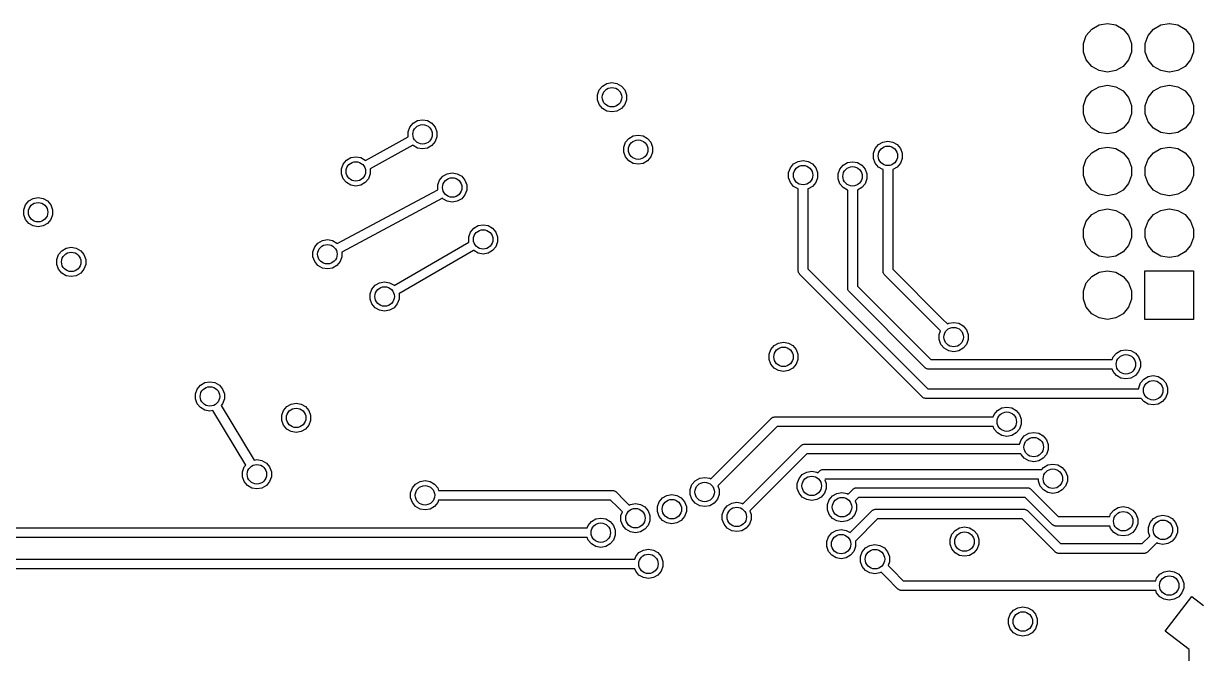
# Model space of a CAD drawing. Extents: x 85.4 to 167.1, y -165.3 to -88.8.
# Drawn here: x 119.91 to 144.02, y -103.67 to -90.73 of the extents above; entities that cross this region are included whole.
import ezdxf

# ---------------------------------------------------------------- set-up
doc = ezdxf.new("R2010")
doc.units = 0
doc.header["$MEASUREMENT"] = 0
doc.layers.add('BLACK', color=7, linetype='CONTINUOUS')

msp = doc.modelspace()

# ---------------------------------------------------------------- linework, layer by layer
at = {"layer": 'Black'}
for p, q in [((141.75, -90.9791), (141.862, -90.8461)), ((141.862, -90.8461), (142.012, -90.7592)), ((142.012, -90.7592), (142.183, -90.7291)), ((142.183, -90.7291), (142.187, -90.7291)), ((142.187, -90.7291), (142.358, -90.7592)), ((142.358, -90.7592), (142.509, -90.8461)), ((142.509, -90.8461), (142.62, -90.9791)), ((143.02, -90.9791), (143.132, -90.8461)), ((143.132, -90.8461), (143.282, -90.7592)), ((143.282, -90.7592), (143.453, -90.7291)), ((143.453, -90.7291), (143.457, -90.7291)), ((143.457, -90.7291), (143.628, -90.7592)), ((143.628, -90.7592), (143.779, -90.8461)), ((143.779, -90.8461), (143.89, -90.9791)), ((141.691, -91.1423), (141.75, -90.9791)), ((142.62, -90.9791), (142.68, -91.1423)), ((142.961, -91.1423), (143.02, -90.9791)), ((143.89, -90.9791), (143.95, -91.1423)), ((141.691, -91.3159), (141.691, -91.1423)), ((141.75, -91.4791), (141.691, -91.3159)), ((142.68, -91.3159), (142.62, -91.4791)), ((142.68, -91.1423), (142.68, -91.3159)), ((142.961, -91.3159), (142.961, -91.1423)), ((143.02, -91.4791), (142.961, -91.3159)), ((143.95, -91.3159), (143.89, -91.4791)), ((143.95, -91.1423), (143.95, -91.3159)), ((141.862, -91.6121), (141.75, -91.4791)), ((142.62, -91.4791), (142.509, -91.6121)), ((143.132, -91.6121), (143.02, -91.4791)), ((143.89, -91.4791), (143.779, -91.6121)), ((142.012, -91.6989), (141.862, -91.6121)), ((142.183, -91.7291), (142.012, -91.6989)), ((142.187, -91.7291), (142.183, -91.7291)), ((142.358, -91.6989), (142.187, -91.7291)), ((142.509, -91.6121), (142.358, -91.6989)), ((143.282, -91.6989), (143.132, -91.6121)), ((143.453, -91.7291), (143.282, -91.6989)), ((143.457, -91.7291), (143.453, -91.7291)), ((143.628, -91.6989), (143.457, -91.7291)), ((143.779, -91.6121), (143.628, -91.6989)), ((131.744, -92.0945), (131.811, -92.0144)), ((131.811, -92.0144), (131.902, -91.9621)), ((131.902, -91.9621), (132.005, -91.9439)), ((132.005, -91.9439), (132.108, -91.9621)), ((132.108, -91.9621), (132.199, -92.0144)), ((132.199, -92.0144), (132.266, -92.0945)), ((141.862, -92.1161), (142.012, -92.0292)), ((142.012, -92.0292), (142.183, -91.9991)), ((142.183, -91.9991), (142.187, -91.9991)), ((142.187, -91.9991), (142.358, -92.0292)), ((142.358, -92.0292), (142.509, -92.1161)), ((143.132, -92.1161), (143.282, -92.0292)), ((143.282, -92.0292), (143.453, -91.9991)), ((143.453, -91.9991), (143.457, -91.9991)), ((143.457, -91.9991), (143.628, -92.0292)), ((143.628, -92.0292), (143.779, -92.1161)), ((131.708, -92.1928), (131.744, -92.0945)), ((131.708, -92.2974), (131.708, -92.1928)), ((131.744, -92.3957), (131.708, -92.2974)), ((132.266, -92.0945), (132.302, -92.1928)), ((132.302, -92.2974), (132.266, -92.3957)), ((132.302, -92.1928), (132.302, -92.2974)), ((141.691, -92.4123), (141.75, -92.2491)), ((141.75, -92.2491), (141.862, -92.1161)), ((142.509, -92.1161), (142.62, -92.2491)), ((142.62, -92.2491), (142.68, -92.4123)), ((142.961, -92.4123), (143.02, -92.2491)), ((143.02, -92.2491), (143.132, -92.1161)), ((143.779, -92.1161), (143.89, -92.2491)), ((143.89, -92.2491), (143.95, -92.4123)), ((131.811, -92.4758), (131.744, -92.3957)), ((131.902, -92.5281), (131.811, -92.4758)), ((132.005, -92.5462), (131.902, -92.5281)), ((132.108, -92.5281), (132.005, -92.5462)), ((132.199, -92.4758), (132.108, -92.5281)), ((132.266, -92.3957), (132.199, -92.4758)), ((141.691, -92.5859), (141.691, -92.4123)), ((142.68, -92.4123), (142.68, -92.5859)), ((142.961, -92.5859), (142.961, -92.4123)), ((143.95, -92.4123), (143.95, -92.5859)), ((127.853, -92.8565), (127.92, -92.7764)), ((127.92, -92.7764), (128.011, -92.7241)), ((128.011, -92.7241), (128.114, -92.7059)), ((128.114, -92.7059), (128.217, -92.7241)), ((128.217, -92.7241), (128.307, -92.7764)), ((128.307, -92.7764), (128.374, -92.8565)), ((141.75, -92.7491), (141.691, -92.5859)), ((141.862, -92.8821), (141.75, -92.7491)), ((142.62, -92.7491), (142.509, -92.8821)), ((142.68, -92.5859), (142.62, -92.7491)), ((143.02, -92.7491), (142.961, -92.5859)), ((143.132, -92.8821), (143.02, -92.7491)), ((143.89, -92.7491), (143.779, -92.8821)), ((143.95, -92.5859), (143.89, -92.7491)), ((127.817, -92.9548), (127.853, -92.8565)), ((127.817, -93.0575), (127.817, -92.9548)), ((128.374, -92.8565), (128.41, -92.9548)), ((128.41, -92.9548), (128.41, -93.0594)), ((132.44, -93.0391), (132.543, -93.0209)), ((132.543, -93.0209), (132.646, -93.0391)), ((142.012, -92.9689), (141.862, -92.8821)), ((142.183, -92.9991), (142.012, -92.9689)), ((142.187, -92.9991), (142.183, -92.9991)), ((142.358, -92.9689), (142.187, -92.9991)), ((142.509, -92.8821), (142.358, -92.9689)), ((143.282, -92.9689), (143.132, -92.8821)), ((143.453, -92.9991), (143.282, -92.9689)), ((143.457, -92.9991), (143.453, -92.9991)), ((143.628, -92.9689), (143.457, -92.9991)), ((143.779, -92.8821), (143.628, -92.9689)), ((126.941, -93.5444), (127.817, -93.0575)), ((127.915, -93.2318), (127.039, -93.7187)), ((127.92, -93.2378), (127.915, -93.2318)), ((128.011, -93.2901), (127.92, -93.2378)), ((128.307, -93.2378), (128.217, -93.2901)), ((128.374, -93.1577), (128.307, -93.2378)), ((128.41, -93.0594), (128.374, -93.1577)), ((132.247, -93.2698), (132.283, -93.1715)), ((132.247, -93.3743), (132.247, -93.2698)), ((132.283, -93.1715), (132.35, -93.0914)), ((132.35, -93.0914), (132.44, -93.0391)), ((132.646, -93.0391), (132.737, -93.0914)), ((132.737, -93.0914), (132.804, -93.1715)), ((132.804, -93.1715), (132.84, -93.2698)), ((132.84, -93.2698), (132.84, -93.3743)), ((137.413, -93.2979), (137.48, -93.2178)), ((137.48, -93.2178), (137.571, -93.1655)), ((137.571, -93.1655), (137.674, -93.1474)), ((137.674, -93.1474), (137.777, -93.1655)), ((137.777, -93.1655), (137.867, -93.2178)), ((137.867, -93.2178), (137.934, -93.2979)), ((142.012, -93.2992), (142.183, -93.2691)), ((142.183, -93.2691), (142.187, -93.2691)), ((142.187, -93.2691), (142.358, -93.2992)), ((143.282, -93.2992), (143.453, -93.2691)), ((143.453, -93.2691), (143.457, -93.2691)), ((143.457, -93.2691), (143.628, -93.2992)), ((126.549, -93.5384), (126.639, -93.4861)), ((126.639, -93.4861), (126.742, -93.4679)), ((126.742, -93.4679), (126.845, -93.4861)), ((126.845, -93.4861), (126.936, -93.5384)), ((128.114, -93.3082), (128.011, -93.2901)), ((128.217, -93.2901), (128.114, -93.3082)), ((132.283, -93.4726), (132.247, -93.3743)), ((132.35, -93.5527), (132.283, -93.4726)), ((132.804, -93.4726), (132.737, -93.5527)), ((132.84, -93.3743), (132.804, -93.4726)), ((137.377, -93.3962), (137.413, -93.2979)), ((137.377, -93.5008), (137.377, -93.3962)), ((137.413, -93.5991), (137.377, -93.5008)), ((137.934, -93.2979), (137.97, -93.3962)), ((137.97, -93.5008), (137.934, -93.5991)), ((137.97, -93.3962), (137.97, -93.5008)), ((141.75, -93.5191), (141.862, -93.3861)), ((141.862, -93.3861), (142.012, -93.2992)), ((142.358, -93.2992), (142.509, -93.3861)), ((142.509, -93.3861), (142.62, -93.5191)), ((143.02, -93.5191), (143.132, -93.3861)), ((143.132, -93.3861), (143.282, -93.2992)), ((143.628, -93.2992), (143.779, -93.3861)), ((143.779, -93.3861), (143.89, -93.5191)), ((126.446, -93.7168), (126.481, -93.6185)), ((126.446, -93.8214), (126.446, -93.7168)), ((126.481, -93.6185), (126.549, -93.5384)), ((126.936, -93.5384), (126.941, -93.5444)), ((127.039, -93.7187), (127.039, -93.8214)), ((132.44, -93.605), (132.35, -93.5527)), ((132.543, -93.6232), (132.44, -93.605)), ((132.646, -93.605), (132.543, -93.6232)), ((132.737, -93.5527), (132.646, -93.605)), ((135.635, -93.793), (135.671, -93.6947)), ((135.671, -93.6947), (135.738, -93.6146)), ((135.738, -93.6146), (135.829, -93.5623)), ((135.829, -93.5623), (135.932, -93.5441)), ((135.932, -93.5441), (136.035, -93.5623)), ((136.035, -93.5623), (136.125, -93.6146)), ((136.125, -93.6146), (136.193, -93.6947)), ((136.193, -93.6947), (136.228, -93.793)), ((136.651, -93.8184), (136.687, -93.7201)), ((136.687, -93.7201), (136.754, -93.64)), ((136.754, -93.64), (136.845, -93.5877)), ((136.845, -93.5877), (136.948, -93.5695)), ((136.948, -93.5695), (137.051, -93.5877)), ((137.051, -93.5877), (137.141, -93.64)), ((137.141, -93.64), (137.209, -93.7201)), ((137.209, -93.7201), (137.244, -93.8184)), ((137.48, -93.6792), (137.413, -93.5991)), ((137.571, -93.7315), (137.48, -93.6792)), ((137.574, -93.732), (137.571, -93.7315)), ((137.574, -95.8207), (137.574, -93.732)), ((137.777, -93.7315), (137.774, -93.732)), ((137.774, -93.732), (137.774, -95.7793)), ((137.867, -93.6792), (137.777, -93.7315)), ((137.934, -93.5991), (137.867, -93.6792)), ((141.691, -93.6823), (141.75, -93.5191)), ((141.691, -93.8559), (141.691, -93.6823)), ((142.62, -93.5191), (142.68, -93.6823)), ((142.68, -93.6823), (142.68, -93.8559)), ((142.961, -93.6823), (143.02, -93.5191)), ((142.961, -93.8559), (142.961, -93.6823)), ((143.89, -93.5191), (143.95, -93.6823)), ((143.95, -93.6823), (143.95, -93.8559)), ((126.481, -93.9197), (126.446, -93.8214)), ((126.549, -93.9998), (126.481, -93.9197)), ((127.003, -93.9197), (126.936, -93.9998)), ((127.039, -93.8214), (127.003, -93.9197)), ((128.427, -94.047), (128.462, -93.9487)), ((128.462, -93.9487), (128.53, -93.8686)), ((128.53, -93.8686), (128.62, -93.8163)), ((128.62, -93.8163), (128.723, -93.7981)), ((128.723, -93.7981), (128.826, -93.8163)), ((128.826, -93.8163), (128.917, -93.8686)), ((128.917, -93.8686), (128.984, -93.9487)), ((128.984, -93.9487), (129.02, -94.047)), ((135.635, -93.8976), (135.635, -93.793)), ((135.671, -93.9959), (135.635, -93.8976)), ((135.738, -94.076), (135.671, -93.9959)), ((136.193, -93.9959), (136.125, -94.076)), ((136.228, -93.8976), (136.193, -93.9959)), ((136.228, -93.793), (136.228, -93.8976)), ((136.651, -93.923), (136.651, -93.8184)), ((136.687, -94.0213), (136.651, -93.923)), ((137.244, -93.923), (137.209, -94.0213)), ((137.244, -93.8184), (137.244, -93.923)), ((141.75, -94.0191), (141.691, -93.8559)), ((142.68, -93.8559), (142.62, -94.0191)), ((143.02, -94.0191), (142.961, -93.8559)), ((143.95, -93.8559), (143.89, -94.0191)), ((126.359, -95.2497), (128.427, -94.1445)), ((126.639, -94.0521), (126.549, -93.9998)), ((126.742, -94.0702), (126.639, -94.0521)), ((126.845, -94.0521), (126.742, -94.0702)), ((126.936, -93.9998), (126.845, -94.0521)), ((128.427, -94.1445), (128.427, -94.047)), ((129.02, -94.1516), (128.984, -94.2499)), ((129.02, -94.047), (129.02, -94.1516)), ((135.829, -94.1283), (135.738, -94.076)), ((135.832, -94.1288), (135.829, -94.1283)), ((135.832, -95.8112), (135.832, -94.1288)), ((136.035, -94.1283), (136.032, -94.1288)), ((136.032, -94.1288), (136.032, -95.7698)), ((136.125, -94.076), (136.035, -94.1283)), ((136.754, -94.1014), (136.687, -94.0213)), ((136.845, -94.1537), (136.754, -94.1014)), ((136.848, -94.1542), (136.845, -94.1537)), ((136.848, -96.1676), (136.848, -94.1542)), ((137.051, -94.1537), (137.048, -94.1542)), ((137.048, -94.1542), (137.048, -96.1262)), ((137.141, -94.1014), (137.051, -94.1537)), ((137.209, -94.0213), (137.141, -94.1014)), ((141.862, -94.1521), (141.75, -94.0191)), ((142.012, -94.2389), (141.862, -94.1521)), ((142.509, -94.1521), (142.358, -94.2389)), ((142.62, -94.0191), (142.509, -94.1521)), ((143.132, -94.1521), (143.02, -94.0191)), ((143.282, -94.2389), (143.132, -94.1521)), ((143.779, -94.1521), (143.628, -94.2389)), ((143.89, -94.0191), (143.779, -94.1521)), ((119.918, -94.555), (119.953, -94.4567)), ((119.953, -94.4567), (120.021, -94.3766)), ((120.021, -94.3766), (120.111, -94.3243)), ((120.111, -94.3243), (120.214, -94.3061)), ((120.214, -94.3061), (120.317, -94.3243)), ((120.317, -94.3243), (120.408, -94.3766)), ((120.408, -94.3766), (120.475, -94.4567)), ((120.475, -94.4567), (120.511, -94.555)), ((128.522, -94.3204), (126.454, -95.4257)), ((128.53, -94.33), (128.522, -94.3204)), ((128.62, -94.3823), (128.53, -94.33)), ((128.723, -94.4004), (128.62, -94.3823)), ((128.826, -94.3823), (128.723, -94.4004)), ((128.917, -94.33), (128.826, -94.3823)), ((128.984, -94.2499), (128.917, -94.33)), ((142.183, -94.2691), (142.012, -94.2389)), ((142.187, -94.2691), (142.183, -94.2691)), ((142.358, -94.2389), (142.187, -94.2691)), ((143.453, -94.2691), (143.282, -94.2389)), ((143.457, -94.2691), (143.453, -94.2691)), ((143.628, -94.2389), (143.457, -94.2691)), ((119.918, -94.6596), (119.918, -94.555)), ((119.953, -94.7579), (119.918, -94.6596)), ((120.511, -94.6596), (120.475, -94.7579)), ((120.511, -94.555), (120.511, -94.6596)), ((141.75, -94.7891), (141.862, -94.6561)), ((141.862, -94.6561), (142.012, -94.5692)), ((142.012, -94.5692), (142.183, -94.5391)), ((142.183, -94.5391), (142.187, -94.5391)), ((142.187, -94.5391), (142.358, -94.5692)), ((142.358, -94.5692), (142.509, -94.6561)), ((142.509, -94.6561), (142.62, -94.7891)), ((143.02, -94.7891), (143.132, -94.6561)), ((143.132, -94.6561), (143.282, -94.5692)), ((143.282, -94.5692), (143.453, -94.5391)), ((143.453, -94.5391), (143.457, -94.5391)), ((143.457, -94.5391), (143.628, -94.5692)), ((143.628, -94.5692), (143.779, -94.6561)), ((143.779, -94.6561), (143.89, -94.7891)), ((120.021, -94.838), (119.953, -94.7579)), ((120.111, -94.8903), (120.021, -94.838)), ((120.214, -94.9084), (120.111, -94.8903)), ((120.317, -94.8903), (120.214, -94.9084)), ((120.408, -94.838), (120.317, -94.8903)), ((120.475, -94.7579), (120.408, -94.838)), ((129.097, -95.0155), (129.165, -94.9354)), ((129.165, -94.9354), (129.255, -94.8831)), ((129.255, -94.8831), (129.358, -94.8649)), ((129.358, -94.8649), (129.461, -94.8831)), ((129.461, -94.8831), (129.552, -94.9354)), ((129.552, -94.9354), (129.619, -95.0155)), ((141.691, -94.9523), (141.75, -94.7891)), ((141.691, -95.1259), (141.691, -94.9523)), ((142.62, -94.7891), (142.68, -94.9523)), ((142.68, -94.9523), (142.68, -95.1259)), ((142.961, -94.9523), (143.02, -94.7891)), ((142.961, -95.1259), (142.961, -94.9523)), ((143.89, -94.7891), (143.95, -94.9523)), ((143.95, -94.9523), (143.95, -95.1259)), ((125.964, -95.2402), (126.055, -95.1879)), ((126.055, -95.1879), (126.158, -95.1697)), ((126.158, -95.1697), (126.261, -95.1879)), ((126.261, -95.1879), (126.351, -95.2402)), ((129.062, -95.1138), (129.097, -95.0155)), ((129.062, -95.2184), (129.062, -95.1138)), ((129.619, -95.0155), (129.655, -95.1138)), ((129.655, -95.1138), (129.655, -95.2184)), ((141.75, -95.2891), (141.691, -95.1259)), ((142.68, -95.1259), (142.62, -95.2891)), ((143.02, -95.2891), (142.961, -95.1259)), ((143.95, -95.1259), (143.89, -95.2891)), ((120.634, -95.4778), (120.701, -95.3977)), ((120.701, -95.3977), (120.792, -95.3454)), ((120.792, -95.3454), (120.895, -95.3272)), ((120.895, -95.3272), (120.998, -95.3454)), ((120.998, -95.3454), (121.089, -95.3977)), ((121.089, -95.3977), (121.156, -95.4778)), ((125.861, -95.4186), (125.897, -95.3203)), ((125.861, -95.5232), (125.861, -95.4186)), ((125.897, -95.3203), (125.964, -95.2402)), ((126.351, -95.2402), (126.359, -95.2497)), ((126.454, -95.4257), (126.454, -95.5232)), ((127.529, -96.1107), (129.063, -95.2217)), ((129.163, -95.3948), (127.629, -96.2838)), ((129.063, -95.2217), (129.062, -95.2184)), ((129.165, -95.3968), (129.163, -95.3948)), ((129.255, -95.4491), (129.165, -95.3968)), ((129.552, -95.3968), (129.461, -95.4491)), ((129.619, -95.3167), (129.552, -95.3968)), ((129.655, -95.2184), (129.619, -95.3167)), ((141.862, -95.4221), (141.75, -95.2891)), ((142.012, -95.5089), (141.862, -95.4221)), ((142.509, -95.4221), (142.358, -95.5089)), ((142.62, -95.2891), (142.509, -95.4221)), ((143.132, -95.4221), (143.02, -95.2891)), ((143.282, -95.5089), (143.132, -95.4221)), ((143.779, -95.4221), (143.628, -95.5089)), ((143.89, -95.2891), (143.779, -95.4221)), ((120.598, -95.5761), (120.634, -95.4778)), ((120.598, -95.6807), (120.598, -95.5761)), ((120.634, -95.7789), (120.598, -95.6807)), ((121.156, -95.4778), (121.192, -95.5761)), ((121.192, -95.6807), (121.156, -95.7789)), ((121.192, -95.5761), (121.192, -95.6807)), ((125.897, -95.6215), (125.861, -95.5232)), ((125.964, -95.7016), (125.897, -95.6215)), ((126.419, -95.6215), (126.351, -95.7016)), ((126.454, -95.5232), (126.419, -95.6215)), ((129.358, -95.4672), (129.255, -95.4491)), ((129.461, -95.4491), (129.358, -95.4672)), ((142.183, -95.5391), (142.012, -95.5089)), ((142.187, -95.5391), (142.183, -95.5391)), ((142.358, -95.5089), (142.187, -95.5391)), ((143.453, -95.5391), (143.282, -95.5089)), ((143.457, -95.5391), (143.453, -95.5391)), ((143.628, -95.5089), (143.457, -95.5391)), ((120.701, -95.8591), (120.634, -95.7789)), ((120.792, -95.9113), (120.701, -95.8591)), ((120.895, -95.9295), (120.792, -95.9113)), ((120.998, -95.9113), (120.895, -95.9295)), ((121.089, -95.8591), (120.998, -95.9113)), ((121.156, -95.7789), (121.089, -95.8591)), ((126.055, -95.7539), (125.964, -95.7016)), ((126.158, -95.772), (126.055, -95.7539)), ((126.261, -95.7539), (126.158, -95.772)), ((126.351, -95.7016), (126.261, -95.7539)), ((135.833, -95.8156), (135.832, -95.8112)), ((135.832, -95.82), (135.833, -95.8156)), ((135.836, -95.8326), (135.832, -95.82)), ((135.838, -95.8454), (135.836, -95.8326)), ((135.84, -95.8493), (135.838, -95.8454)), ((135.841, -95.8535), (135.84, -95.8493)), ((135.849, -95.8642), (135.841, -95.8535)), ((135.855, -95.8755), (135.849, -95.8642)), ((135.859, -95.8783), (135.855, -95.8755)), ((135.861, -95.882), (135.859, -95.8783)), ((138.385, -98.4055), (135.861, -95.882)), ((136.032, -95.7698), (138.497, -98.2348)), ((137.574, -95.825), (137.574, -95.8207)), ((137.574, -95.8294), (137.574, -95.825)), ((137.577, -95.842), (137.574, -95.8294)), ((137.58, -95.8549), (137.577, -95.842)), ((137.582, -95.8587), (137.58, -95.8549)), ((137.583, -95.863), (137.582, -95.8587)), ((137.59, -95.8737), (137.583, -95.863)), ((137.597, -95.885), (137.59, -95.8737)), ((137.6, -95.8878), (137.597, -95.885)), ((137.603, -95.8914), (137.6, -95.8878)), ((138.655, -96.9434), (137.603, -95.8914)), ((137.774, -95.7793), (138.796, -96.802)), ((141.862, -95.9261), (142.012, -95.8392)), ((142.012, -95.8392), (142.183, -95.8091)), ((142.183, -95.8091), (142.187, -95.8091)), ((142.187, -95.8091), (142.358, -95.8392)), ((142.358, -95.8392), (142.509, -95.9261)), ((142.955, -96.8091), (142.955, -95.8091)), ((142.955, -95.8091), (143.955, -95.8091)), ((143.955, -95.8091), (143.955, -96.8091)), ((127.073, -96.1888), (127.141, -96.1087)), ((127.141, -96.1087), (127.231, -96.0564)), ((127.231, -96.0564), (127.334, -96.0383)), ((127.334, -96.0383), (127.437, -96.0564)), ((127.437, -96.0564), (127.528, -96.1087)), ((127.528, -96.1087), (127.529, -96.1107)), ((137.048, -96.1262), (138.554, -97.6327)), ((141.691, -96.2223), (141.75, -96.0591)), ((141.75, -96.0591), (141.862, -95.9261)), ((142.509, -95.9261), (142.62, -96.0591)), ((142.62, -96.0591), (142.68, -96.2223)), ((127.038, -96.2871), (127.073, -96.1888)), ((127.038, -96.3917), (127.038, -96.2871)), ((127.073, -96.49), (127.038, -96.3917)), ((127.631, -96.3917), (127.595, -96.49)), ((127.629, -96.2838), (127.631, -96.2871)), ((127.631, -96.2871), (127.631, -96.3917)), ((136.849, -96.1719), (136.848, -96.1676)), ((136.848, -96.1763), (136.849, -96.1719)), ((136.852, -96.1889), (136.848, -96.1763)), ((136.854, -96.2018), (136.852, -96.1889)), ((136.856, -96.2056), (136.854, -96.2018)), ((136.857, -96.2099), (136.856, -96.2056)), ((136.865, -96.2206), (136.857, -96.2099)), ((136.871, -96.2319), (136.865, -96.2206)), ((136.875, -96.2347), (136.871, -96.2319)), ((136.877, -96.2383), (136.875, -96.2347)), ((138.442, -97.8034), (136.877, -96.2383)), ((141.691, -96.3959), (141.691, -96.2223)), ((141.75, -96.5591), (141.691, -96.3959)), ((142.68, -96.3959), (142.62, -96.5591)), ((142.68, -96.2223), (142.68, -96.3959)), ((127.141, -96.5701), (127.073, -96.49)), ((127.231, -96.6224), (127.141, -96.5701)), ((127.334, -96.6406), (127.231, -96.6224)), ((127.437, -96.6224), (127.334, -96.6406)), ((127.528, -96.5701), (127.437, -96.6224)), ((127.595, -96.49), (127.528, -96.5701)), ((141.862, -96.6921), (141.75, -96.5591)), ((142.62, -96.5591), (142.509, -96.6921)), ((138.796, -96.802), (138.898, -96.9038)), ((138.898, -96.9038), (138.923, -96.8897)), ((138.923, -96.8897), (139.026, -96.8715)), ((139.026, -96.8715), (139.129, -96.8897)), ((139.129, -96.8897), (139.219, -96.942)), ((142.012, -96.7789), (141.862, -96.6921)), ((142.183, -96.8091), (142.012, -96.7789)), ((142.187, -96.8091), (142.183, -96.8091)), ((142.358, -96.7789), (142.187, -96.8091)), ((142.509, -96.6921), (142.358, -96.7789)), ((143.955, -96.8091), (142.955, -96.8091)), ((138.756, -97.045), (138.655, -96.9434)), ((138.729, -97.1204), (138.756, -97.045)), ((138.729, -97.225), (138.729, -97.1204)), ((139.219, -96.942), (139.286, -97.0221)), ((139.286, -97.0221), (139.322, -97.1204)), ((139.322, -97.1204), (139.322, -97.225)), ((135.27, -97.4285), (135.337, -97.3484)), ((135.337, -97.3484), (135.427, -97.2961)), ((135.427, -97.2961), (135.53, -97.2779)), ((135.53, -97.2779), (135.633, -97.2961)), ((135.633, -97.2961), (135.724, -97.3484)), ((135.724, -97.3484), (135.791, -97.4285)), ((138.765, -97.3233), (138.729, -97.225)), ((138.832, -97.4034), (138.765, -97.3233)), ((139.286, -97.3233), (139.219, -97.4034)), ((139.322, -97.225), (139.286, -97.3233)), ((135.234, -97.5268), (135.27, -97.4285)), ((135.234, -97.6314), (135.234, -97.5268)), ((135.791, -97.4285), (135.827, -97.5268)), ((135.827, -97.5268), (135.827, -97.6314)), ((138.923, -97.4557), (138.832, -97.4034)), ((139.026, -97.4738), (138.923, -97.4557)), ((139.129, -97.4557), (139.026, -97.4738)), ((139.219, -97.4034), (139.129, -97.4557)), ((142.285, -97.6327), (142.303, -97.5821)), ((142.303, -97.5821), (142.371, -97.502)), ((142.371, -97.502), (142.461, -97.4497)), ((142.461, -97.4497), (142.564, -97.4315)), ((142.564, -97.4315), (142.667, -97.4497)), ((142.667, -97.4497), (142.758, -97.502)), ((142.758, -97.502), (142.825, -97.5821)), ((142.825, -97.5821), (142.861, -97.6804)), ((135.27, -97.7297), (135.234, -97.6314)), ((135.337, -97.8098), (135.27, -97.7297)), ((135.427, -97.8621), (135.337, -97.8098)), ((135.724, -97.8098), (135.633, -97.8621)), ((135.791, -97.7297), (135.724, -97.8098)), ((135.827, -97.6314), (135.791, -97.7297)), ((138.446, -97.8059), (138.442, -97.8034)), ((138.449, -97.8093), (138.446, -97.8059)), ((138.46, -97.8158), (138.449, -97.8093)), ((138.471, -97.8233), (138.46, -97.8158)), ((138.475, -97.8245), (138.471, -97.8233)), ((138.479, -97.8267), (138.475, -97.8245)), ((138.492, -97.8289), (138.479, -97.8267)), ((138.504, -97.8323), (138.492, -97.8289)), ((138.509, -97.8319), (138.504, -97.8323)), ((138.513, -97.8327), (138.509, -97.8319)), ((142.14, -97.8327), (138.513, -97.8327)), ((138.554, -97.6327), (142.14, -97.6327)), ((142.14, -97.6327), (142.285, -97.6327)), ((142.285, -97.8327), (142.14, -97.8327)), ((142.303, -97.8833), (142.285, -97.8327)), ((142.861, -97.785), (142.825, -97.8833)), ((142.861, -97.6804), (142.861, -97.785)), ((123.642, -98.1089), (123.745, -98.0907)), ((123.745, -98.0907), (123.848, -98.1089)), ((135.53, -97.8802), (135.427, -97.8621)), ((135.633, -97.8621), (135.53, -97.8802)), ((142.371, -97.9634), (142.303, -97.8833)), ((142.461, -98.0157), (142.371, -97.9634)), ((142.564, -98.0338), (142.461, -98.0157)), ((142.667, -98.0157), (142.564, -98.0338)), ((142.758, -97.9634), (142.667, -98.0157)), ((142.825, -97.8833), (142.758, -97.9634)), ((142.864, -98.1155), (142.932, -98.0354)), ((142.932, -98.0354), (143.022, -97.9831)), ((143.022, -97.9831), (143.125, -97.9649)), ((143.125, -97.9649), (143.228, -97.9831)), ((143.228, -97.9831), (143.319, -98.0354)), ((143.319, -98.0354), (143.386, -98.1155)), ((123.448, -98.3396), (123.484, -98.2413)), ((123.484, -98.2413), (123.551, -98.1612)), ((123.551, -98.1612), (123.642, -98.1089)), ((123.848, -98.1089), (123.938, -98.1612)), ((123.938, -98.1612), (124.006, -98.2413)), ((124.006, -98.2413), (124.041, -98.3396)), ((138.497, -98.2348), (142.829, -98.2348)), ((142.829, -98.2138), (142.864, -98.1155)), ((142.829, -98.2348), (142.829, -98.2138)), ((143.386, -98.1155), (143.422, -98.2138)), ((143.422, -98.3184), (143.386, -98.4167)), ((143.422, -98.2138), (143.422, -98.3184)), ((123.448, -98.4442), (123.448, -98.3396)), ((123.484, -98.5425), (123.448, -98.4442)), ((123.551, -98.6226), (123.484, -98.5425)), ((124.006, -98.5425), (123.975, -98.5793)), ((124.041, -98.4442), (124.006, -98.5425)), ((124.041, -98.3396), (124.041, -98.4442)), ((125.323, -98.6022), (125.414, -98.5499)), ((125.414, -98.5499), (125.517, -98.5317)), ((125.517, -98.5317), (125.62, -98.5499)), ((125.62, -98.5499), (125.711, -98.6022)), ((138.388, -98.408), (138.385, -98.4055)), ((138.391, -98.4114), (138.388, -98.408)), ((138.402, -98.4179), (138.391, -98.4114)), ((138.413, -98.4254), (138.402, -98.4179)), ((138.417, -98.4266), (138.413, -98.4254)), ((138.421, -98.4288), (138.417, -98.4266)), ((138.434, -98.431), (138.421, -98.4288)), ((138.447, -98.4344), (138.434, -98.431)), ((138.451, -98.434), (138.447, -98.4344)), ((138.455, -98.4348), (138.451, -98.434)), ((142.879, -98.4348), (138.455, -98.4348)), ((142.932, -98.4968), (142.879, -98.4348)), ((143.022, -98.5491), (142.932, -98.4968)), ((143.125, -98.5672), (143.022, -98.5491)), ((143.228, -98.5491), (143.125, -98.5672)), ((143.319, -98.4968), (143.228, -98.5491)), ((143.386, -98.4167), (143.319, -98.4968)), ((123.642, -98.6749), (123.551, -98.6226)), ((123.745, -98.693), (123.642, -98.6749)), ((123.804, -98.6827), (123.745, -98.693)), ((124.48, -99.8046), (123.804, -98.6827)), ((123.975, -98.5793), (124.651, -99.7013)), ((125.22, -98.7806), (125.256, -98.6823)), ((125.22, -98.8852), (125.22, -98.7806)), ((125.256, -98.6823), (125.323, -98.6022)), ((125.711, -98.6022), (125.778, -98.6823)), ((125.778, -98.6823), (125.814, -98.7806)), ((125.814, -98.7806), (125.814, -98.8852)), ((135.316, -98.8195), (135.32, -98.8173)), ((135.32, -98.8173), (135.333, -98.815)), ((135.333, -98.815), (135.345, -98.8116)), ((135.345, -98.8116), (135.35, -98.812)), ((135.35, -98.812), (135.354, -98.8113)), ((135.354, -98.8113), (139.693, -98.8113)), ((139.693, -98.8113), (139.838, -98.8113)), ((139.838, -98.8113), (139.857, -98.7607)), ((139.857, -98.7607), (139.924, -98.6806)), ((139.924, -98.6806), (140.014, -98.6283)), ((140.014, -98.6283), (140.117, -98.6101)), ((140.117, -98.6101), (140.22, -98.6283)), ((140.22, -98.6283), (140.311, -98.6806)), ((140.311, -98.6806), (140.378, -98.7607)), ((140.378, -98.7607), (140.414, -98.859)), ((125.256, -98.9834), (125.22, -98.8852)), ((125.323, -99.0635), (125.256, -98.9834)), ((125.778, -98.9834), (125.711, -99.0635)), ((125.814, -98.8852), (125.778, -98.9834)), ((134.037, -100.087), (135.283, -98.8405)), ((135.396, -99.0113), (134.179, -100.228)), ((135.283, -98.8405), (135.287, -98.838)), ((135.287, -98.838), (135.29, -98.8346)), ((135.29, -98.8346), (135.301, -98.8281)), ((135.301, -98.8281), (135.312, -98.8206)), ((135.312, -98.8206), (135.316, -98.8195)), ((139.693, -99.0113), (135.396, -99.0113)), ((139.838, -99.0113), (139.693, -99.0113)), ((139.857, -99.0618), (139.838, -99.0113)), ((140.414, -98.9635), (140.378, -99.0618)), ((140.414, -98.859), (140.414, -98.9635)), ((125.414, -99.1158), (125.323, -99.0635)), ((125.517, -99.134), (125.414, -99.1158)), ((125.62, -99.1158), (125.517, -99.134)), ((125.711, -99.0635), (125.62, -99.1158)), ((139.924, -99.1419), (139.857, -99.0618)), ((140.014, -99.1942), (139.924, -99.1419)), ((140.117, -99.2124), (140.014, -99.1942)), ((140.22, -99.1942), (140.117, -99.2124)), ((140.311, -99.1419), (140.22, -99.1942)), ((140.378, -99.0618), (140.311, -99.1419)), ((140.377, -99.3713), (140.409, -99.2823)), ((140.409, -99.2823), (140.477, -99.2022)), ((140.477, -99.2022), (140.567, -99.1499)), ((140.567, -99.1499), (140.67, -99.1317)), ((140.67, -99.1317), (140.773, -99.1499)), ((140.773, -99.1499), (140.864, -99.2022)), ((140.864, -99.2022), (140.931, -99.2823)), ((140.931, -99.2823), (140.967, -99.3806)), ((134.696, -100.599), (135.895, -99.4005)), ((135.895, -99.4005), (135.899, -99.398)), ((135.899, -99.398), (135.901, -99.3947)), ((135.901, -99.3947), (135.913, -99.3881)), ((135.913, -99.3881), (135.923, -99.3806)), ((135.923, -99.3806), (135.928, -99.3795)), ((135.928, -99.3795), (135.932, -99.3773)), ((135.932, -99.3773), (135.944, -99.375)), ((135.944, -99.375), (135.957, -99.3716)), ((135.957, -99.3716), (135.961, -99.372)), ((135.961, -99.372), (135.966, -99.3713)), ((135.966, -99.3713), (140.377, -99.3713)), ((140.967, -99.4852), (140.931, -99.5834)), ((140.967, -99.3806), (140.967, -99.4852)), ((124.651, -99.7013), (124.71, -99.6909)), ((124.71, -99.6909), (124.813, -99.7091)), ((124.813, -99.7091), (124.904, -99.7614)), ((124.904, -99.7614), (124.971, -99.8415)), ((136.007, -99.5713), (134.838, -100.74)), ((140.405, -99.5713), (136.007, -99.5713)), ((140.409, -99.5834), (140.405, -99.5713)), ((140.477, -99.6636), (140.409, -99.5834)), ((140.567, -99.7159), (140.477, -99.6636)), ((140.67, -99.734), (140.567, -99.7159)), ((140.773, -99.7159), (140.67, -99.734)), ((140.864, -99.6636), (140.773, -99.7159)), ((140.931, -99.5834), (140.864, -99.6636)), ((140.961, -99.7999), (141.064, -99.7817)), ((141.064, -99.7817), (141.167, -99.7999)), ((124.414, -99.9398), (124.449, -99.8415)), ((124.414, -100.044), (124.414, -99.9398)), ((124.449, -99.8415), (124.48, -99.8046)), ((124.971, -99.8415), (125.007, -99.9398)), ((125.007, -99.9398), (125.007, -100.044)), ((135.848, -100.08), (135.915, -99.9996)), ((135.915, -99.9996), (136.006, -99.9473)), ((136.006, -99.9473), (136.109, -99.9292)), ((136.109, -99.9292), (136.212, -99.9473)), ((136.212, -99.9473), (136.236, -99.9614)), ((136.236, -99.9614), (136.276, -99.9222)), ((136.276, -99.9222), (136.279, -99.9196)), ((136.279, -99.9196), (136.282, -99.9163)), ((136.282, -99.9163), (136.293, -99.9097)), ((136.293, -99.9097), (136.304, -99.9022)), ((136.304, -99.9022), (136.308, -99.9011)), ((136.308, -99.9011), (136.312, -99.8989)), ((136.312, -99.8989), (136.325, -99.8966)), ((136.325, -99.8966), (136.338, -99.8933)), ((136.338, -99.8933), (136.342, -99.8936)), ((136.342, -99.8936), (136.346, -99.8929)), ((136.346, -99.8929), (140.836, -99.8929)), ((140.836, -99.8929), (140.87, -99.8522)), ((140.87, -99.8522), (140.961, -99.7999)), ((141.167, -99.7999), (141.258, -99.8522)), ((141.258, -99.8522), (141.325, -99.9323)), ((141.325, -99.9323), (141.361, -100.031)), ((124.449, -100.143), (124.414, -100.044)), ((124.517, -100.223), (124.449, -100.143)), ((124.607, -100.275), (124.517, -100.223)), ((124.904, -100.223), (124.813, -100.275)), ((124.971, -100.143), (124.904, -100.223)), ((125.007, -100.044), (124.971, -100.143)), ((127.904, -100.273), (127.971, -100.193)), ((127.971, -100.193), (128.061, -100.141)), ((128.061, -100.141), (128.164, -100.123)), ((128.164, -100.123), (128.267, -100.141)), ((128.267, -100.141), (128.358, -100.193)), ((128.358, -100.193), (128.425, -100.273)), ((133.613, -100.303), (133.649, -100.205)), ((133.649, -100.205), (133.716, -100.125)), ((133.716, -100.125), (133.807, -100.073)), ((133.807, -100.073), (133.91, -100.055)), ((133.91, -100.055), (134.013, -100.073)), ((134.013, -100.073), (134.037, -100.087)), ((134.179, -100.228), (134.206, -100.303)), ((135.812, -100.178), (135.848, -100.08)), ((135.812, -100.283), (135.812, -100.178)), ((136.388, -100.093), (136.378, -100.103)), ((136.378, -100.103), (136.405, -100.178)), ((140.767, -100.093), (136.388, -100.093)), ((136.405, -100.178), (136.405, -100.283)), ((140.767, -100.135), (140.767, -100.093)), ((140.803, -100.233), (140.767, -100.135)), ((140.87, -100.314), (140.803, -100.233)), ((141.325, -100.233), (141.258, -100.314)), ((141.361, -100.135), (141.325, -100.233)), ((141.361, -100.031), (141.361, -100.135)), ((124.71, -100.293), (124.607, -100.275)), ((124.813, -100.275), (124.71, -100.293)), ((127.868, -100.372), (127.904, -100.273)), ((127.868, -100.476), (127.868, -100.372)), ((127.904, -100.574), (127.868, -100.476)), ((128.425, -100.273), (128.444, -100.324)), ((128.444, -100.324), (132.018, -100.324)), ((132.018, -100.324), (132.022, -100.325)), ((132.022, -100.325), (132.027, -100.324)), ((132.027, -100.324), (132.039, -100.328)), ((132.039, -100.328), (132.052, -100.33)), ((132.052, -100.33), (132.056, -100.332)), ((132.056, -100.332), (132.06, -100.333)), ((132.06, -100.333), (132.071, -100.341)), ((132.071, -100.341), (132.082, -100.347)), ((132.082, -100.347), (132.085, -100.351)), ((132.085, -100.351), (132.089, -100.353)), ((132.089, -100.353), (132.257, -100.522)), ((132.975, -100.557), (133.043, -100.477)), ((133.043, -100.477), (133.133, -100.425)), ((133.133, -100.425), (133.236, -100.407)), ((133.236, -100.407), (133.339, -100.425)), ((133.339, -100.425), (133.43, -100.477)), ((133.43, -100.477), (133.497, -100.557)), ((133.613, -100.408), (133.613, -100.303)), ((133.649, -100.506), (133.613, -100.408)), ((134.206, -100.408), (134.171, -100.506)), ((134.206, -100.303), (134.206, -100.408)), ((135.848, -100.381), (135.812, -100.283)), ((135.915, -100.461), (135.848, -100.381)), ((136.006, -100.513), (135.915, -100.461)), ((136.302, -100.461), (136.212, -100.513)), ((136.37, -100.381), (136.302, -100.461)), ((136.405, -100.283), (136.37, -100.381)), ((136.47, -100.516), (136.537, -100.436)), ((136.537, -100.436), (136.628, -100.384)), ((136.628, -100.384), (136.731, -100.366)), ((136.731, -100.366), (136.834, -100.384)), ((136.834, -100.384), (136.858, -100.398)), ((136.858, -100.398), (136.96, -100.296)), ((136.96, -100.296), (136.964, -100.294)), ((136.964, -100.294), (136.967, -100.29)), ((136.967, -100.29), (136.978, -100.284)), ((136.978, -100.284), (136.989, -100.276)), ((136.989, -100.276), (136.993, -100.275)), ((136.993, -100.275), (136.997, -100.273)), ((136.997, -100.273), (137.01, -100.271)), ((137.072, -100.467), (137, -100.539)), ((137.01, -100.271), (137.022, -100.267)), ((137.022, -100.267), (137.027, -100.268)), ((137.027, -100.268), (137.031, -100.267)), ((137.031, -100.267), (140.539, -100.267)), ((140.497, -100.467), (137.072, -100.467)), ((141.059, -101.028), (140.497, -100.467)), ((140.539, -100.267), (140.543, -100.268)), ((140.543, -100.268), (140.548, -100.267)), ((140.548, -100.267), (140.56, -100.271)), ((140.56, -100.271), (140.573, -100.273)), ((140.573, -100.273), (140.577, -100.275)), ((140.577, -100.275), (140.581, -100.276)), ((140.581, -100.276), (140.592, -100.284)), ((140.592, -100.284), (140.603, -100.29)), ((140.603, -100.29), (140.606, -100.294)), ((140.606, -100.294), (140.61, -100.296)), ((140.61, -100.296), (141.171, -100.857)), ((140.961, -100.366), (140.87, -100.314)), ((141.064, -100.384), (140.961, -100.366)), ((141.167, -100.366), (141.064, -100.384)), ((141.258, -100.314), (141.167, -100.366)), ((127.971, -100.655), (127.904, -100.574)), ((128.061, -100.707), (127.971, -100.655)), ((128.164, -100.725), (128.061, -100.707)), ((128.267, -100.707), (128.164, -100.725)), ((128.358, -100.655), (128.267, -100.707)), ((128.425, -100.574), (128.358, -100.655)), ((128.444, -100.524), (128.425, -100.574)), ((131.976, -100.524), (128.444, -100.524)), ((132.116, -100.664), (131.976, -100.524)), ((132.218, -100.765), (132.116, -100.664)), ((132.116, -100.664), (132.116, -100.664)), ((132.257, -100.522), (132.257, -100.522)), ((132.257, -100.522), (132.359, -100.624)), ((132.359, -100.624), (132.384, -100.61)), ((132.384, -100.61), (132.487, -100.592)), ((132.487, -100.592), (132.59, -100.61)), ((132.59, -100.61), (132.68, -100.662)), ((132.68, -100.662), (132.748, -100.742)), ((132.748, -100.742), (132.783, -100.841)), ((132.94, -100.656), (132.975, -100.557)), ((132.94, -100.76), (132.94, -100.656)), ((133.497, -100.557), (133.533, -100.656)), ((133.533, -100.656), (133.533, -100.76)), ((133.716, -100.586), (133.649, -100.506)), ((133.807, -100.639), (133.716, -100.586)), ((133.91, -100.657), (133.807, -100.639)), ((134.013, -100.639), (133.91, -100.657)), ((134.103, -100.586), (134.013, -100.639)), ((134.171, -100.506), (134.103, -100.586)), ((134.272, -100.816), (134.308, -100.718)), ((134.308, -100.718), (134.375, -100.637)), ((134.375, -100.637), (134.466, -100.585)), ((134.466, -100.585), (134.569, -100.567)), ((134.569, -100.567), (134.672, -100.585)), ((134.672, -100.585), (134.696, -100.599)), ((134.838, -100.74), (134.865, -100.816)), ((136.109, -100.531), (136.006, -100.513)), ((136.212, -100.513), (136.109, -100.531)), ((136.434, -100.615), (136.47, -100.516)), ((136.434, -100.719), (136.434, -100.615)), ((136.47, -100.817), (136.434, -100.719)), ((136.897, -101.19), (137.348, -100.739)), ((137.028, -100.719), (136.992, -100.817)), ((137, -100.539), (137.028, -100.615)), ((137.028, -100.615), (137.028, -100.719)), ((137.348, -100.739), (137.351, -100.737)), ((137.351, -100.737), (137.354, -100.733)), ((137.354, -100.733), (137.365, -100.727)), ((137.365, -100.727), (137.376, -100.719)), ((137.376, -100.719), (137.38, -100.718)), ((137.38, -100.718), (137.384, -100.716)), ((137.384, -100.716), (137.397, -100.714)), ((137.397, -100.714), (137.41, -100.71)), ((137.41, -100.71), (137.414, -100.711)), ((137.414, -100.711), (137.418, -100.71)), ((137.418, -100.71), (140.473, -100.71)), ((140.473, -100.71), (140.477, -100.711)), ((140.477, -100.711), (140.482, -100.71)), ((140.482, -100.71), (140.494, -100.714)), ((140.494, -100.714), (140.507, -100.716)), ((140.507, -100.716), (140.511, -100.718)), ((140.511, -100.718), (140.515, -100.719)), ((140.515, -100.719), (140.526, -100.727)), ((140.526, -100.727), (140.537, -100.733)), ((140.537, -100.733), (140.54, -100.737)), ((140.54, -100.737), (140.544, -100.739)), ((140.544, -100.739), (141.222, -101.417)), ((142.25, -100.807), (142.317, -100.727)), ((142.317, -100.727), (142.407, -100.674)), ((142.407, -100.674), (142.51, -100.656)), ((142.51, -100.656), (142.613, -100.674)), ((142.613, -100.674), (142.704, -100.727)), ((142.704, -100.727), (142.771, -100.807)), ((131.514, -101.042), (131.581, -100.962)), ((131.581, -100.962), (131.672, -100.909)), ((131.672, -100.909), (131.775, -100.891)), ((131.775, -100.891), (131.878, -100.909)), ((131.878, -100.909), (131.969, -100.962)), ((131.969, -100.962), (132.036, -101.042)), ((132.19, -100.841), (132.218, -100.765)), ((132.19, -100.945), (132.19, -100.841)), ((132.226, -101.043), (132.19, -100.945)), ((132.783, -100.945), (132.748, -101.043)), ((132.783, -100.841), (132.783, -100.945)), ((132.975, -100.858), (132.94, -100.76)), ((133.043, -100.939), (132.975, -100.858)), ((133.133, -100.991), (133.043, -100.939)), ((133.43, -100.939), (133.339, -100.991)), ((133.497, -100.858), (133.43, -100.939)), ((133.533, -100.76), (133.497, -100.858)), ((134.272, -100.92), (134.272, -100.816)), ((134.308, -101.019), (134.272, -100.92)), ((134.865, -100.92), (134.83, -101.019)), ((134.865, -100.816), (134.865, -100.92)), ((136.537, -100.898), (136.47, -100.817)), ((136.628, -100.95), (136.537, -100.898)), ((136.731, -100.968), (136.628, -100.95)), ((136.834, -100.95), (136.731, -100.968)), ((136.925, -100.898), (136.834, -100.95)), ((136.992, -100.817), (136.925, -100.898)), ((137.46, -100.91), (137.006, -101.364)), ((140.431, -100.91), (137.46, -100.91)), ((141.109, -101.588), (140.431, -100.91)), ((141.171, -100.857), (142.231, -100.857)), ((142.231, -100.857), (142.25, -100.807)), ((142.771, -100.807), (142.807, -100.905)), ((142.807, -100.905), (142.807, -101.01)), ((143.028, -101.082), (143.064, -100.983)), ((143.064, -100.983), (143.131, -100.903)), ((143.131, -100.903), (143.222, -100.851)), ((143.222, -100.851), (143.325, -100.833)), ((143.325, -100.833), (143.428, -100.851)), ((143.428, -100.851), (143.518, -100.903)), ((143.518, -100.903), (143.585, -100.983)), ((143.585, -100.983), (143.621, -101.082)), ((118.521, -101.092), (131.496, -101.092)), ((131.496, -101.092), (131.514, -101.042)), ((132.036, -101.042), (132.072, -101.14)), ((132.072, -101.14), (132.072, -101.245)), ((132.293, -101.123), (132.226, -101.043)), ((132.384, -101.176), (132.293, -101.123)), ((132.487, -101.194), (132.384, -101.176)), ((132.59, -101.176), (132.487, -101.194)), ((132.68, -101.123), (132.59, -101.176)), ((132.748, -101.043), (132.68, -101.123)), ((133.236, -101.009), (133.133, -100.991)), ((133.339, -100.991), (133.236, -101.009)), ((134.375, -101.099), (134.308, -101.019)), ((134.466, -101.151), (134.375, -101.099)), ((134.569, -101.169), (134.466, -101.151)), ((134.672, -101.151), (134.569, -101.169)), ((134.762, -101.099), (134.672, -101.151)), ((134.83, -101.019), (134.762, -101.099)), ((136.452, -101.276), (136.52, -101.196)), ((136.52, -101.196), (136.61, -101.144)), ((136.61, -101.144), (136.713, -101.126)), ((136.713, -101.126), (136.816, -101.144)), ((136.816, -101.144), (136.897, -101.19)), ((138.951, -101.323), (138.987, -101.224)), ((138.987, -101.224), (139.054, -101.144)), ((139.054, -101.144), (139.145, -101.092)), ((139.145, -101.092), (139.248, -101.074)), ((139.248, -101.074), (139.351, -101.092)), ((139.351, -101.092), (139.441, -101.144)), ((139.441, -101.144), (139.508, -101.224)), ((139.508, -101.224), (139.544, -101.323)), ((141.062, -101.031), (141.059, -101.028)), ((141.065, -101.034), (141.062, -101.031)), ((141.076, -101.04), (141.065, -101.034)), ((141.087, -101.048), (141.076, -101.04)), ((141.091, -101.049), (141.087, -101.048)), ((141.095, -101.051), (141.091, -101.049)), ((141.108, -101.054), (141.095, -101.051)), ((141.121, -101.057), (141.108, -101.054)), ((141.125, -101.057), (141.121, -101.057)), ((141.129, -101.057), (141.125, -101.057)), ((142.231, -101.057), (141.129, -101.057)), ((142.25, -101.108), (142.231, -101.057)), ((142.317, -101.188), (142.25, -101.108)), ((142.407, -101.24), (142.317, -101.188)), ((142.704, -101.188), (142.613, -101.24)), ((142.771, -101.108), (142.704, -101.188)), ((142.807, -101.01), (142.771, -101.108)), ((143.028, -101.186), (143.028, -101.082)), ((143.055, -101.262), (143.028, -101.186)), ((143.621, -101.186), (143.585, -101.284)), ((143.621, -101.082), (143.621, -101.186)), ((131.496, -101.292), (118.563, -101.292)), ((131.514, -101.343), (131.496, -101.292)), ((131.581, -101.423), (131.514, -101.343)), ((131.672, -101.475), (131.581, -101.423)), ((131.969, -101.423), (131.878, -101.475)), ((132.036, -101.343), (131.969, -101.423)), ((132.072, -101.245), (132.036, -101.343)), ((136.417, -101.374), (136.452, -101.276)), ((136.417, -101.479), (136.417, -101.374)), ((137.006, -101.364), (137.01, -101.374)), ((137.01, -101.374), (137.01, -101.479)), ((137.214, -101.505), (137.305, -101.453)), ((137.305, -101.453), (137.408, -101.435)), ((137.408, -101.435), (137.511, -101.453)), ((137.511, -101.453), (137.601, -101.505)), ((138.951, -101.427), (138.951, -101.323)), ((138.987, -101.525), (138.951, -101.427)), ((139.544, -101.427), (139.508, -101.525)), ((139.544, -101.323), (139.544, -101.427)), ((141.222, -101.417), (142.9, -101.417)), ((142.51, -101.258), (142.407, -101.24)), ((142.613, -101.24), (142.51, -101.258)), ((142.9, -101.417), (143.055, -101.262)), ((143.197, -101.403), (143.012, -101.588)), ((143.222, -101.417), (143.197, -101.403)), ((143.325, -101.435), (143.222, -101.417)), ((143.428, -101.417), (143.325, -101.435)), ((143.518, -101.365), (143.428, -101.417)), ((143.585, -101.284), (143.518, -101.365)), ((131.775, -101.494), (131.672, -101.475)), ((131.878, -101.475), (131.775, -101.494)), ((132.475, -101.733), (132.493, -101.682)), ((132.493, -101.682), (132.56, -101.602)), ((132.56, -101.602), (132.651, -101.55)), ((132.651, -101.55), (132.754, -101.532)), ((132.754, -101.532), (132.857, -101.55)), ((132.857, -101.55), (132.947, -101.602)), ((132.947, -101.602), (133.015, -101.682)), ((133.015, -101.682), (133.05, -101.781)), ((136.452, -101.577), (136.417, -101.479)), ((136.52, -101.657), (136.452, -101.577)), ((136.61, -101.71), (136.52, -101.657)), ((136.713, -101.728), (136.61, -101.71)), ((136.816, -101.71), (136.713, -101.728)), ((136.907, -101.657), (136.816, -101.71)), ((136.974, -101.577), (136.907, -101.657)), ((137.01, -101.479), (136.974, -101.577)), ((137.111, -101.684), (137.147, -101.585)), ((137.111, -101.788), (137.111, -101.684)), ((137.147, -101.585), (137.214, -101.505)), ((137.601, -101.505), (137.668, -101.585)), ((137.668, -101.585), (137.704, -101.684)), ((137.704, -101.684), (137.704, -101.788)), ((139.054, -101.606), (138.987, -101.525)), ((139.145, -101.658), (139.054, -101.606)), ((139.248, -101.676), (139.145, -101.658)), ((139.351, -101.658), (139.248, -101.676)), ((139.441, -101.606), (139.351, -101.658)), ((139.508, -101.525), (139.441, -101.606)), ((141.113, -101.591), (141.109, -101.588)), ((141.116, -101.594), (141.113, -101.591)), ((141.127, -101.6), (141.116, -101.594)), ((141.138, -101.608), (141.127, -101.6)), ((141.142, -101.609), (141.138, -101.608)), ((141.146, -101.611), (141.142, -101.609)), ((141.159, -101.614), (141.146, -101.611)), ((141.171, -101.617), (141.159, -101.614)), ((141.176, -101.617), (141.171, -101.617)), ((141.18, -101.617), (141.176, -101.617)), ((142.941, -101.617), (141.18, -101.617)), ((142.946, -101.617), (142.941, -101.617)), ((142.95, -101.617), (142.946, -101.617)), ((142.963, -101.614), (142.95, -101.617)), ((142.975, -101.611), (142.963, -101.614)), ((142.979, -101.609), (142.975, -101.611)), ((142.983, -101.608), (142.979, -101.609)), ((142.994, -101.6), (142.983, -101.608)), ((143.005, -101.594), (142.994, -101.6)), ((143.008, -101.591), (143.005, -101.594)), ((143.012, -101.588), (143.008, -101.591)), ((118.831, -101.733), (132.475, -101.733)), ((132.475, -101.933), (118.872, -101.933)), ((132.493, -101.984), (132.475, -101.933)), ((133.05, -101.885), (133.015, -101.984)), ((133.05, -101.781), (133.05, -101.885)), ((137.147, -101.886), (137.111, -101.788)), ((137.214, -101.967), (137.147, -101.886)), ((137.704, -101.788), (137.677, -101.864)), ((137.677, -101.864), (137.778, -101.965)), ((132.56, -102.064), (132.493, -101.984)), ((132.651, -102.116), (132.56, -102.064)), ((132.754, -102.134), (132.651, -102.116)), ((132.857, -102.116), (132.754, -102.134)), ((132.947, -102.064), (132.857, -102.116)), ((133.015, -101.984), (132.947, -102.064)), ((137.305, -102.019), (137.214, -101.967)), ((137.408, -102.037), (137.305, -102.019)), ((137.511, -102.019), (137.408, -102.037)), ((137.535, -102.005), (137.511, -102.019)), ((137.637, -102.107), (137.535, -102.005)), ((137.879, -102.349), (137.637, -102.107)), ((137.637, -102.107), (137.637, -102.107)), ((137.778, -101.965), (137.778, -101.965)), ((137.778, -101.965), (137.991, -102.178)), ((137.991, -102.178), (143.176, -102.178)), ((143.176, -102.178), (143.194, -102.128)), ((143.194, -102.128), (143.262, -102.047)), ((143.262, -102.047), (143.352, -101.995)), ((143.352, -101.995), (143.455, -101.977)), ((143.455, -101.977), (143.558, -101.995)), ((143.558, -101.995), (143.649, -102.047)), ((143.649, -102.047), (143.716, -102.128)), ((143.716, -102.128), (143.752, -102.226)), ((137.883, -102.351), (137.879, -102.349)), ((137.886, -102.355), (137.883, -102.351)), ((137.897, -102.361), (137.886, -102.355)), ((137.908, -102.369), (137.897, -102.361)), ((137.912, -102.37), (137.908, -102.369)), ((137.916, -102.372), (137.912, -102.37)), ((137.929, -102.374), (137.916, -102.372)), ((137.941, -102.378), (137.929, -102.374)), ((137.946, -102.377), (137.941, -102.378)), ((137.95, -102.378), (137.946, -102.377)), ((143.176, -102.378), (137.95, -102.378)), ((143.194, -102.429), (143.176, -102.378)), ((143.262, -102.509), (143.194, -102.429)), ((143.716, -102.429), (143.649, -102.509)), ((143.752, -102.33), (143.716, -102.429)), ((143.752, -102.226), (143.752, -102.33)), ((143.352, -102.561), (143.262, -102.509)), ((143.455, -102.579), (143.352, -102.561)), ((143.369, -103.217), (143.917, -102.503)), ((143.558, -102.561), (143.455, -102.579)), ((143.649, -102.509), (143.558, -102.561)), ((143.917, -102.503), (144.159, -102.689)), ((140.15, -102.964), (140.186, -102.865)), ((140.186, -102.865), (140.253, -102.785)), ((140.253, -102.785), (140.344, -102.733)), ((140.344, -102.733), (140.447, -102.715)), ((140.447, -102.715), (140.55, -102.733)), ((140.55, -102.733), (140.64, -102.785)), ((140.64, -102.785), (140.707, -102.865)), ((140.707, -102.865), (140.743, -102.964)), ((140.15, -103.068), (140.15, -102.964)), ((140.186, -103.166), (140.15, -103.068)), ((140.743, -103.068), (140.707, -103.166)), ((140.743, -102.964), (140.743, -103.068)), ((140.253, -103.247), (140.186, -103.166)), ((140.344, -103.299), (140.253, -103.247)), ((140.447, -103.317), (140.344, -103.299)), ((140.55, -103.299), (140.447, -103.317)), ((140.64, -103.247), (140.55, -103.299)), ((140.707, -103.166), (140.64, -103.247)), ((143.861, -103.595), (143.369, -103.217)), ((143.863, -104.366), (143.861, -103.595))]:
    msp.add_line(p, q, dxfattribs=at)
for centre in [(132.005, -92.2451), (128.114, -93.0071), (132.543, -93.322), (137.674, -93.4485), (126.742, -93.7691), (135.932, -93.8453), (136.948, -93.8707), (128.723, -94.0993), (120.214, -94.6073), (129.358, -95.1661), (120.895, -95.6284), (126.158, -95.4709), (127.334, -96.3394), (139.026, -97.1727), (135.53, -97.5791), (142.564, -97.7327), (143.125, -98.2661), (123.745, -98.3919), (125.517, -98.8329), (140.117, -98.9113), (140.67, -99.4329), (124.71, -99.9921), (141.064, -100.083), (128.164, -100.424), (133.91, -100.356), (136.109, -100.23), (136.731, -100.667), (132.487, -100.893), (133.236, -100.708), (134.569, -100.868), (142.51, -100.957), (143.325, -101.134), (131.775, -101.192), (136.713, -101.427), (139.248, -101.375), (132.754, -101.833), (137.408, -101.736), (143.455, -102.278), (140.447, -103.016)]:
    msp.add_circle(centre, 0.2, dxfattribs=at)

doc.saveas('drawing.dxf')
